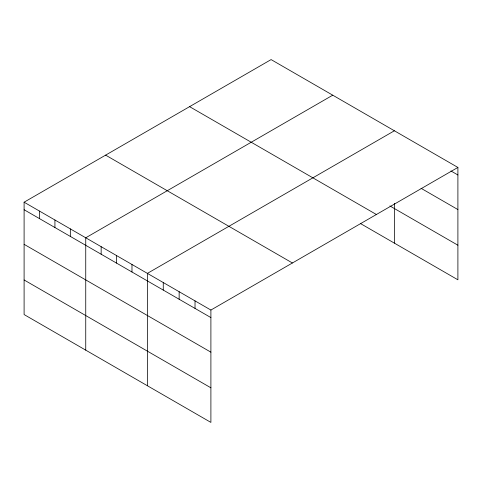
<?xml version="1.0" encoding="UTF-8"?>
<svg xmlns="http://www.w3.org/2000/svg" width="482" height="482" viewBox="0 0 482 482"><rect width="100%" height="100%" fill="white"/><g stroke="black" fill="none" stroke-linecap="round" stroke-linejoin="round"><path stroke-width="0.72" d="M360.355 223.485L457.9 279.807L457.9 167.441L271.101 59.593L24.1 202.199L24.1 314.559L210.899 422.407L210.899 310.047L24.1 202.199M332.743 95.183L85.742 237.789L85.742 350.149M394.39 130.773L147.39 273.378L147.39 385.739M210.899 310.047L457.9 167.441M450.911 170.947L457.9 174.978M421.063 188.305L457.9 209.568M389.89 205.947L457.9 245.211M189.589 106.655L376.388 214.502M105.612 155.138L292.411 262.985M24.1 209.73L210.899 317.584M24.1 244.326L210.899 352.173M24.1 279.964L210.899 387.817M394.39 203.344L394.39 243.133M195.023 300.876L195.023 308.414M179.147 291.712L179.147 299.25M163.265 282.542L163.265 290.08M131.978 264.479L131.978 272.017M116.566 255.581L116.566 263.118M101.154 246.682L101.154 254.219M70.336 228.89L70.336 236.427M54.924 219.991L54.924 227.528M39.512 211.092L39.512 218.629"/></g></svg>
